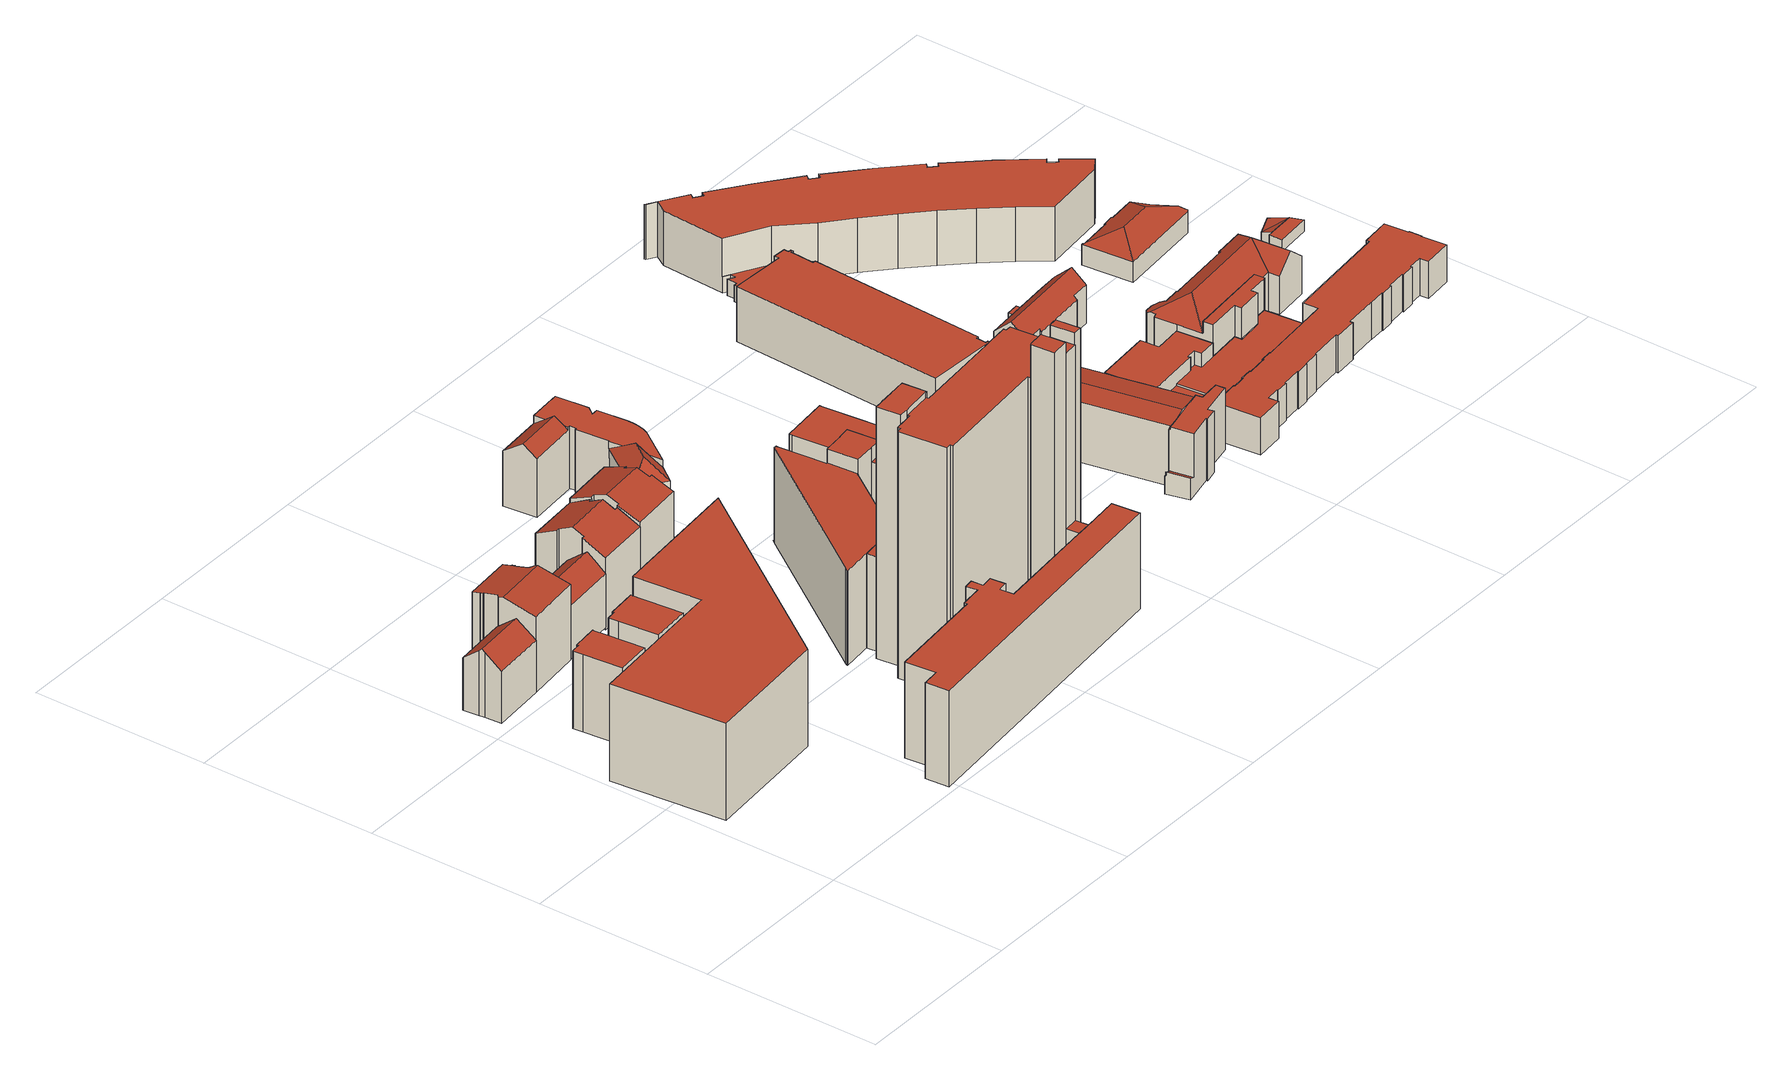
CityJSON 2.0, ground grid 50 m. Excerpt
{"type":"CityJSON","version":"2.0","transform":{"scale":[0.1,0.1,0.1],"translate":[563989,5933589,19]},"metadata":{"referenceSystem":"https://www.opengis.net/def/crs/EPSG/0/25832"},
"CityObjects":{
"building1":{"type":"Building","attributes":{"Gemeindeschluessel":"02000000","Geometrietyp2DReferenz":"3000","function":"31001_1010","roofType":"1000","measuredHeight":22.33,"storeysAboveGround":7},"geometry":[{"type":"MultiSurface","lod":"2","boundaries":[[[0,1,2,3,4,5,6,7,8]],[[9,10,11,12,13,14,15,16,17]],[[9,8,7,10]],[[10,7,6,11]],[[11,6,5,12]],[[12,5,4,13]],[[13,4,3,14]],[[14,3,2,15]],[[15,2,1,16]],[[16,1,0,17]],[[17,0,8,9]]],"semantics":{"surfaces":[{"type":"RoofSurface"},{"type":"GroundSurface"},{"type":"WallSurface"}],"values":[0,1,2,2,2,2,2,2,2,2,2]}}]},
"building2":{"type":"Building","attributes":{"Gemeindeschluessel":"02000000","Geometrietyp2DReferenz":"3000","function":"31001_1010","roofType":"3100","measuredHeight":19.37,"storeysAboveGround":5},"geometry":[{"type":"MultiSurface","lod":"2","boundaries":[[[18,19,20,21,22,23,24]],[[25,22,21,26,27]],[[28,24,23,29]],[[30,20,19,31]],[[31,19,18,32]],[[33,27,26,34]],[[35,25,27,33]],[[34,26,21,20,30]],[[29,23,22,25,35]],[[32,18,24,28]],[[32,28,29,35,33,34,30,31]]],"semantics":{"surfaces":[{"type":"RoofSurface"},{"type":"WallSurface"},{"type":"GroundSurface"}],"values":[0,0,1,1,1,1,1,1,1,1,2]}}]},
"building3":{"type":"Building","attributes":{"Gemeindeschluessel":"02000000","Geometrietyp2DReferenz":"3000","function":"31001_1010","roofType":"1000","measuredHeight":16.28,"storeysAboveGround":5},"geometry":[{"type":"MultiSurface","lod":"2","boundaries":[[[36,37,38,39,40,41]],[[13,42,43,44,15,14]],[[13,41,40,42]],[[42,40,39,43]],[[43,39,38,44]],[[44,38,37,15]],[[15,37,36,14]],[[14,36,41,13]]],"semantics":{"surfaces":[{"type":"RoofSurface"},{"type":"GroundSurface"},{"type":"WallSurface"}],"values":[0,1,2,2,2,2,2,2]}}]},
"building4":{"type":"Building","attributes":{"Gemeindeschluessel":"02000000","Geometrietyp2DReferenz":"3000","function":"31001_2010","roofType":"1000","measuredHeight":27.93,"storeysAboveGround":8},"geometry":[{"type":"MultiSurface","lod":"2","boundaries":[[[45,46,47,48]],[[48,47,49,50]],[[51,52,46,45]],[[53,54,49,47,46,52]],[[55,56,51,45,48,50]],[[55,50,49,54]],[[51,56,53,52]],[[56,55,54,53]]],"semantics":{"surfaces":[{"type":"WallSurface"},{"type":"RoofSurface"},{"type":"GroundSurface"}],"values":[0,0,0,1,2,0,0,0]}}]},
"building5":{"type":"Building","attributes":{"Gemeindeschluessel":"02000000","Geometrietyp2DReferenz":"3000","function":"31001_1010","roofType":"1000","measuredHeight":22.32,"storeysAboveGround":7},"geometry":[{"type":"MultiSurface","lod":"2","boundaries":[[[57,58,59,60,61,62,63,64]],[[65,66,67,68,69,70,71,72]],[[65,64,63,66]],[[66,63,62,67]],[[67,62,61,68]],[[68,61,60,69]],[[69,60,59,70]],[[70,59,58,71]],[[71,58,57,72]],[[72,57,64,65]]],"semantics":{"surfaces":[{"type":"RoofSurface"},{"type":"GroundSurface"},{"type":"WallSurface"}],"values":[0,1,2,2,2,2,2,2,2,2]}}]},
"building6":{"type":"Building","attributes":{"Gemeindeschluessel":"02000000","Geometrietyp2DReferenz":"3000","function":"31001_1010","roofType":"3100","measuredHeight":23.84,"storeysAboveGround":5},"geometry":[{"type":"MultiSurface","lod":"2","boundaries":[[[73,74,75,76]],[[77,78,79,80]],[[80,79,81,82]],[[82,81,83,84]],[[84,83,85,86]],[[86,85,87,88]],[[89,90,91,92]],[[92,91,93,94]],[[94,93,95,96]],[[96,95,97,98]],[[98,97,99,100]],[[100,99,101,102]],[[103,74,73,104]],[[77,80,82,84,86,88,105,89,92,94,96,98,100,102,103,104]],[[77,104,73,76,78]],[[103,102,101,75,74]],[[90,89,105,106]],[[106,105,88,87]],[[106,87,85,83,81,79,78,76,75,101,99,97,95,93,91,90]]],"semantics":{"surfaces":[{"type":"RoofSurface"},{"type":"WallSurface"},{"type":"GroundSurface"}],"values":[0,1,1,1,1,1,1,1,1,1,1,1,1,2,1,1,1,1,0]}}]},
"building7":{"type":"Building","attributes":{"Gemeindeschluessel":"02000000","Geometrietyp2DReferenz":"3000","function":"31001_1010","roofType":"3100","measuredHeight":19.88,"storeysAboveGround":5},"geometry":[{"type":"MultiSurface","lod":"2","boundaries":[[[107,108,109,110,111]],[[112,113,111,110]],[[114,108,107,115]],[[116,109,108,114]],[[117,113,112,118]],[[115,107,111,113,117]],[[118,112,110,109,116]],[[118,116,114,115,117]]],"semantics":{"surfaces":[{"type":"RoofSurface"},{"type":"WallSurface"},{"type":"GroundSurface"}],"values":[0,0,1,1,1,1,1,2]}}]},
"building8":{"type":"Building","attributes":{"Gemeindeschluessel":"02000000","Geometrietyp2DReferenz":"3000","function":"31001_2010","roofType":"1000","measuredHeight":27.62,"storeysAboveGround":8},"geometry":[{"type":"MultiSurface","lod":"2","boundaries":[[[119,120,121,122]],[[123,124,120,119]],[[125,126,127,128]],[[128,127,129,130]],[[131,132,133,134]],[[135,136,137,138]],[[138,137,139,140]],[[140,139,141,142]],[[142,141,143,144]],[[145,146,147,148]],[[144,143,124,123]],[[149,125,128,130,150,145,148,151,131,134,152,153,135,138,140,142,144,123,119,122]],[[154,155,133,132,156,147,146,157,129,127,126,158,121,120,124,143,141,139,137,136]],[[158,126,125,149]],[[155,154,153,152]],[[154,136,135,153]],[[133,155,152,134]],[[156,132,131,151]],[[147,156,151,148]],[[157,146,145,150]],[[129,157,150,130]],[[121,158,149,122]]],"semantics":{"surfaces":[{"type":"WallSurface"},{"type":"GroundSurface"},{"type":"RoofSurface"}],"values":[0,0,0,0,0,0,0,0,0,0,0,1,2,0,0,0,0,0,0,0,0,0]}}]},
"building9":{"type":"Building","attributes":{"Gemeindeschluessel":"02000000","Geometrietyp2DReferenz":"3000","function":"31001_1010","roofType":"3100","measuredHeight":25.65,"storeysAboveGround":5},"geometry":[{"type":"MultiSurface","lod":"2","boundaries":[[[159,160,161,162,163,164,165,166]],[[167,168,169,170,162,161,171,172]],[[173,166,165,174]],[[174,165,164,175]],[[175,164,163,176]],[[177,160,159,178]],[[178,159,166,173]],[[179,172,171,180]],[[181,170,169,182]],[[182,169,168,183]],[[183,168,167,184]],[[184,167,172,179]],[[180,171,161,160,177]],[[176,163,162,170,181]],[[176,181,182,183,184,179,180,177,178,173,174,175]]],"semantics":{"surfaces":[{"type":"RoofSurface"},{"type":"WallSurface"},{"type":"GroundSurface"}],"values":[0,0,1,1,1,1,1,1,1,1,1,1,1,1,2]}}]},
"building10":{"type":"Building","attributes":{"Gemeindeschluessel":"02000000","Geometrietyp2DReferenz":"3000","function":"31001_2010","roofType":"1000","measuredHeight":72.28,"storeysAboveGround":22},"geometry":[{"type":"MultiSurface","lod":"2","boundaries":[[[185,186,187,188]],[[189,190,191,192]],[[193,188,187,194]],[[185,195,196,186]],[[197,198,199,200]],[[200,199,201,202]],[[203,201,199,198,196,195,204,191,190]],[[205,189,192,206,193,194,207,197,200,202]],[[205,202,201,203]],[[197,207,196,198]],[[193,206,204,195,185,188]],[[207,194,187,186,196]],[[189,205,203,190]],[[206,192,191,204]]],"semantics":{"surfaces":[{"type":"RoofSurface"},{"type":"WallSurface"},{"type":"GroundSurface"}],"values":[0,1,1,1,1,1,0,2,1,1,1,1,1,1]}}]},
"building11":{"type":"Building","attributes":{"Gemeindeschluessel":"02000000","Geometrietyp2DReferenz":"3000","function":"31001_1010","roofType":"3100","measuredHeight":25.9,"storeysAboveGround":5},"geometry":[{"type":"MultiSurface","lod":"2","boundaries":[[[208,209,210,211,212,213,214,215]],[[216,217,218,219,220,221,211,210,222,223]],[[174,215,214,224]],[[224,214,213,225]],[[225,213,212,226]],[[227,209,208,175]],[[175,208,215,174]],[[182,223,222,228]],[[229,221,220,230]],[[230,220,219,231]],[[231,219,218,232]],[[232,218,217,233]],[[233,217,216,183]],[[183,216,223,182]],[[228,222,210,209,227]],[[226,212,211,221,229]],[[226,229,230,231,232,233,183,182,228,227,175,174,224,225]]],"semantics":{"surfaces":[{"type":"RoofSurface"},{"type":"WallSurface"},{"type":"GroundSurface"}],"values":[0,0,1,1,1,1,1,1,1,1,1,1,1,1,1,1,2]}}]},
"building12":{"type":"Building","attributes":{"Gemeindeschluessel":"02000000","Geometrietyp2DReferenz":"3000","function":"31001_2010","roofType":"1000","measuredHeight":70.95,"storeysAboveGround":20},"geometry":[{"type":"MultiSurface","lod":"2","boundaries":[[[234,235,236,237,238,239,240,241,242,243,244,245,246,247,248,249,250,251,252,253,254,255,256,257,258]],[[259,260,261,262,263,264,265,266,267,268,269,270,271,272,273,274,275,276,277,278,279,280,281,282,283]],[[279,254,253,280]],[[280,253,252,281]],[[281,252,251,282]],[[282,251,250,283]],[[259,249,248,260]],[[260,248,247,261]],[[261,247,246,262]],[[262,246,245,263]],[[263,245,244,264]],[[264,244,243,265]],[[265,243,242,266]],[[266,242,241,267]],[[267,241,240,268]],[[268,240,239,269]],[[269,239,238,270]],[[270,238,237,271]],[[271,237,236,272]],[[272,236,235,273]],[[273,235,234,274]],[[275,258,257,276]],[[276,257,256,277]],[[277,256,255,278]],[[278,255,254,279]],[[275,274,234,258]],[[259,283,250,249]]],"semantics":{"surfaces":[{"type":"RoofSurface"},{"type":"GroundSurface"},{"type":"WallSurface"}],"values":[0,1,2,2,2,2,2,2,2,2,2,2,2,2,2,2,2,2,2,2,2,2,2,2,2,2,2]}}]},
"building13":{"type":"Building","attributes":{"Gemeindeschluessel":"02000000","Geometrietyp2DReferenz":"3000","function":"31001_2460","roofType":"1000","measuredHeight":3.44,"storeysAboveGround":1},"geometry":[{"type":"MultiSurface","lod":"2","boundaries":[[[284,285,286,287,288,289,290,291]],[[292,293,294,295,296,297,298,299]],[[292,291,290,293]],[[293,290,289,294]],[[294,289,288,295]],[[295,288,287,296]],[[296,287,286,297]],[[297,286,285,298]],[[298,285,284,299]],[[299,284,291,292]]],"semantics":{"surfaces":[{"type":"RoofSurface"},{"type":"GroundSurface"},{"type":"WallSurface"}],"values":[0,1,2,2,2,2,2,2,2,2]}}]},
"building14":{"type":"Building","attributes":{"Gemeindeschluessel":"02000000","Geometrietyp2DReferenz":"3000","function":"31001_2010","roofType":"1000","measuredHeight":31.31,"storeysAboveGround":8},"geometry":[{"type":"MultiSurface","lod":"2","boundaries":[[[300,301,302,303]],[[304,305,306]],[[307,308,309,310]],[[311,312,308,307]],[[305,313,314,306]],[[306,314,315,316]],[[303,317,318,300]],[[300,318,319,320]],[[321,322,323,324]],[[324,323,325,326]],[[327,328,329,330]],[[331,332,333,334]],[[335,336,337,338]],[[338,337,332,331]],[[339,340,341,342]],[[343,344,345,346]],[[347,348,325,323,322,349,350,351]],[[352,353,342,341]],[[317,303,310,309]],[[321,324,326,333,332,337,336,345,344,354,352,341,340,329,328,355]],[[356,343,346,335,338,331,334,357,304,306,316,358,311,307,310,303,302,301,300,320,359,360,327,330,339,342,353]],[[361,315,314,313,362,363,319,318,317,309,308,312]],[[315,361,358,316]],[[361,312,311,358]],[[360,359,363,362,351,350]],[[357,334,333,326,325,348]],[[339,330,329,340]],[[335,346,345,336]],[[343,356,354,344]],[[356,353,352,354]],[[321,355,349,322]],[[327,360,350,349,355,328]],[[304,357,348,347]],[[347,351,362,313,305,304]],[[319,363,359,320]]],"semantics":{"surfaces":[{"type":"RoofSurface"},{"type":"WallSurface"},{"type":"GroundSurface"}],"values":[0,0,1,1,1,1,1,1,1,1,1,1,1,1,1,1,0,1,1,0,2,0,1,1,1,1,1,1,1,1,1,1,1,1,1]}}]},
"building15":{"type":"Building","attributes":{"Gemeindeschluessel":"02000000","Geometrietyp2DReferenz":"3000","function":"31001_2010","roofType":"1000","measuredHeight":80.98,"storeysAboveGround":22},"geometry":[{"type":"MultiSurface","lod":"2","boundaries":[[[364,365,366,367,368]],[[369,370,371,372,373,374,375]],[[376,377,378,379]],[[380,381,382,383]],[[384,368,367,273]],[[375,366,365,369]],[[385,364,368,384]],[[378,371,370,379]],[[386,377,376,387]],[[388,382,381,389]],[[372,380,383,373]],[[390,386,387,391,385,384,273,272,388,389]],[[391,387,376,379,370]],[[386,390,372,371,378,377]],[[390,389,381,380,372]],[[388,272,374,373,383,382]],[[385,391,370,369,365,364]],[[272,273,367,366,375,374]]],"semantics":{"surfaces":[{"type":"RoofSurface"},{"type":"WallSurface"},{"type":"GroundSurface"}],"values":[0,0,0,0,1,1,1,1,1,1,1,2,1,1,1,1,1,1]}}]},
"building16":{"type":"Building","attributes":{"Gemeindeschluessel":"02000000","Geometrietyp2DReferenz":"3000","function":"31001_1010","roofType":"1000","measuredHeight":19.99,"storeysAboveGround":5},"geometry":[{"type":"MultiSurface","lod":"2","boundaries":[[[392,393,394,395,396]],[[397,398,399,393,392]],[[400,401,402,403,404]],[[405,400,404,406]],[[405,407,408,401,400]],[[409,410,411]],[[412,406,404,413]],[[414,415,416,417]],[[410,418,419,411]],[[420,421,422,423]],[[423,422,424,425]],[[398,426,399]],[[394,427,395]],[[411,419,428,409]],[[429,430,431,432]],[[432,431,433,434]],[[434,433,435,436]],[[436,435,437,438]],[[407,439,408]],[[402,440,403]],[[441,412,413,442,420,423,425,443,444,414,417,429,432,434,436,438]],[[399,426,424,422,421,445,440,402,408,439,437,435,433,431,430,428,419,418,416,415,427,394]],[[429,417,416,418,410,409,428,430]],[[445,421,420,442]],[[441,438,437,439,407,405]],[[412,441,405,406]],[[408,402,401]],[[442,413,404,403,440,445]],[[443,425,424,426,398,397]],[[444,443,397,392,396]],[[399,394,393]],[[414,444,396,395,427,415]]],"semantics":{"surfaces":[{"type":"RoofSurface"},{"type":"WallSurface"},{"type":"GroundSurface"}],"values":[0,0,0,0,0,0,1,1,1,1,1,1,1,1,1,1,1,1,1,1,2,0,1,1,1,1,1,1,1,1,1,1]}}]},
"building17":{"type":"Building","attributes":{"Gemeindeschluessel":"02000000","Geometrietyp2DReferenz":"3000","function":"31001_3050","roofType":"3100","measuredHeight":18.25,"storeysAboveGround":4},"geometry":[{"type":"MultiSurface","lod":"2","boundaries":[[[446,447,448,449]],[[450,451,452,453,454]],[[455,448,456,457]],[[458,459,460,461]],[[461,460,462,463]],[[464,465,466,467]],[[467,466,459,458]],[[455,449,448]],[[468,469,470,471]],[[471,470,472,473]],[[474,475,476]],[[477,478,479]],[[480,481,482,483]],[[483,482,484,485]],[[485,484,486,487]],[[454,488,489,450]],[[490,453,452,491]],[[492,493,494,495]],[[495,494,496,497]],[[498,499,500,501]],[[480,483,485,487,502,503,504,464,467,458,461,463,468,471,473,505,490,491,506,492,495,497,507,508,498,501]],[[509,510,474,476,511,512,462,460,459,466,465]],[[513,489,488,514,472,470,469,512,511,477,479]],[[509,465,464,504]],[[513,479,478,515,508,507]],[[507,497,496,450,489,513]],[[516,506,491,452,451]],[[493,492,506,516]],[[490,505,514,488,454,453]],[[481,480,501,500]],[[499,498,508,515]],[[472,514,505,473]],[[504,503,457,456,510,509]],[[448,447,517,475,474,510,456]],[[477,511,476]],[[503,502,446,449,455,457]],[[502,487,486,517,447,446]],[[468,463,462,512,469]],[[493,516,451,450,496,494]],[[477,476,475,517,486,484,482,481,500,499,515,478]]],"semantics":{"surfaces":[{"type":"RoofSurface"},{"type":"WallSurface"},{"type":"GroundSurface"}],"values":[0,0,0,1,1,1,1,1,1,1,1,1,1,1,1,1,1,1,1,1,2,0,0,1,1,1,1,1,1,1,1,1,1,1,1,1,1,1,0,0]}}]},
"building18":{"type":"Building","attributes":{"Gemeindeschluessel":"02000000","Geometrietyp2DReferenz":"3000","function":"51009_1610","roofType":"1000","measuredHeight":4.63},"geometry":[{"type":"MultiSurface","lod":"2","boundaries":[[[518,519,520,521]],[[521,520,522,523]],[[524,525,526,527]],[[528,529,526,525,522,520,519,530]],[[531,532,533,518,521,523,524,527]],[[533,532,528,530]],[[532,531,529,528]],[[531,527,526,529]],[[524,523,522,525]],[[518,533,530,519]]],"semantics":{"surfaces":[{"type":"WallSurface"},{"type":"RoofSurface"},{"type":"GroundSurface"}],"values":[0,0,0,1,2,0,0,0,0,0]}}]},
"building19":{"type":"Building","attributes":{"Gemeindeschluessel":"02000000","Geometrietyp2DReferenz":"3000","function":"31001_2010","roofType":"1000","measuredHeight":8.65,"storeysAboveGround":2},"geometry":[{"type":"MultiSurface","lod":"2","boundaries":[[[534,535,536,537]],[[538,539,540,541]],[[542,543,544,545]],[[545,544,546,547]],[[547,546,548,549]],[[549,548,550,551]],[[551,550,552,553]],[[540,539,552,550,548,546,544,543,554,536,535]],[[538,541,534,537,555,542,545,547,549,551,553]],[[534,541,540,535]],[[538,553,552,539]],[[542,555,554,543]],[[555,537,536,554]]],"semantics":{"surfaces":[{"type":"WallSurface"},{"type":"RoofSurface"},{"type":"GroundSurface"}],"values":[0,0,0,0,0,0,0,1,2,0,0,0,0]}}]},
"building20":{"type":"Building","attributes":{"Gemeindeschluessel":"02000000","Geometrietyp2DReferenz":"3000","function":"31001_2080","roofType":"3100","measuredHeight":14.67,"storeysAboveGround":2},"geometry":[{"type":"MultiSurface","lod":"2","boundaries":[[[556,557,558,559,560]],[[561,562,563,564,565,566,558,557]],[[567,560,559,568]],[[569,566,565,570]],[[570,565,564,571]],[[571,564,563,572]],[[572,563,562,573]],[[573,562,561,574]],[[574,561,557,556,575]],[[568,559,558,566,569]],[[575,556,560,567]],[[575,567,568,569,570,571,572,573,574]]],"semantics":{"surfaces":[{"type":"RoofSurface"},{"type":"WallSurface"},{"type":"GroundSurface"}],"values":[0,0,1,1,1,1,1,1,1,1,1,2]}}]},
"building21":{"type":"Building","attributes":{"Gemeindeschluessel":"02000000","Geometrietyp2DReferenz":"3000","function":"31001_2010","roofType":"1000","measuredHeight":4.88,"storeysAboveGround":2},"geometry":[{"type":"MultiSurface","lod":"2","boundaries":[[[545,576,577,578]],[[578,577,579,580]],[[580,579,581,582]],[[582,581,583,584]],[[584,583,585,586]],[[587,588,589,590]],[[590,589,591,592]],[[592,591,593,594]],[[594,593,595,596]],[[596,595,597,598]],[[598,597,599,600]],[[600,599,601,602]],[[602,601,603,604]],[[604,603,605,606]],[[607,608,609,553]],[[553,609,610,551]],[[551,610,611,549]],[[549,611,612,547]],[[606,605,608,607]],[[588,587,586,585]],[[576,545,547,612]],[[547,545,578,580,582,584,586,587,590,592,594,596,598,600,602,604,606,607,553,551,549]],[[576,612,611,610,609,608,605,603,601,599,597,595,593,591,589,588,585,583,581,579,577]]],"semantics":{"surfaces":[{"type":"WallSurface"},{"type":"GroundSurface"},{"type":"RoofSurface"}],"values":[0,0,0,0,0,0,0,0,0,0,0,0,0,0,0,0,0,0,0,0,0,1,2]}}]},
"building22":{"type":"Building","attributes":{"Gemeindeschluessel":"02000000","Geometrietyp2DReferenz":"3000","function":"31001_2140","roofType":"1000","measuredHeight":2.53,"storeysAboveGround":1},"geometry":[{"type":"MultiSurface","lod":"2","boundaries":[[[613,614,615,616,617,618,619,620]],[[621,622,623,624,625,626,567,627]],[[621,620,619,622]],[[622,619,618,623]],[[623,618,617,624]],[[624,617,616,625]],[[625,616,615,626]],[[626,615,614,567]],[[567,614,613,627]],[[627,613,620,621]]],"semantics":{"surfaces":[{"type":"RoofSurface"},{"type":"GroundSurface"},{"type":"WallSurface"}],"values":[0,1,2,2,2,2,2,2,2,2]}}]},
"building23":{"type":"Building","attributes":{"Gemeindeschluessel":"02000000","Geometrietyp2DReferenz":"3000","function":"31001_1020","roofType":"1000","measuredHeight":15.72,"storeysAboveGround":5},"geometry":[{"type":"MultiSurface","lod":"2","boundaries":[[[628,629,630,631]],[[631,630,632,633]],[[633,632,634,635]],[[635,634,636,637]],[[638,639,640,641]],[[641,640,642,643]],[[643,642,644,645]],[[645,644,646,647]],[[647,646,648,649]],[[649,648,650,651]],[[651,650,652,653]],[[653,652,654,655]],[[656,657,658,659]],[[659,658,660,661]],[[661,660,662,663]],[[663,662,664,665]],[[665,664,666,667]],[[667,666,668,669]],[[670,671,672,673]],[[673,672,657,656]],[[674,675,676,677]],[[678,679,680,681]],[[682,683,684,685]],[[685,684,686,687]],[[687,686,688,689]],[[689,688,690,691]],[[691,690,692,693]],[[693,692,694,695]],[[695,694,696,697]],[[697,696,698,699]],[[699,698,700,701]],[[702,703,704,705]],[[706,707,708,709]],[[709,708,710,711]],[[711,710,712,713]],[[713,712,714,715]],[[715,714,716,717]],[[717,716,718,719]],[[719,718,720,721]],[[721,720,722,723]],[[723,722,724,725]],[[725,724,726,727]],[[727,726,728,729]],[[730,731,732,733]],[[733,732,734,735]],[[735,734,736,737]],[[737,736,738,739]],[[740,741,742,743]],[[636,634,632,630,629,654,652,650,648,646,644,642,640,639,744,745]],[[746,678,681,747,748,643,645,647,649,651,653,655,628,631,633,635,637,749,750,638,641,751,670,673,656,659,661,663,665,667,669,674,677,740,743,682,685,687,689,691,693,695,697,699,701,730,733,735,737,739,706,709,711,713,715,717,719,721,723,725,727,729]],[[704,703,752,728,726,724,722,720,718,716,714,712,710,708,707,738,736,734,732,731,700,698,696,694,692,690,688,686,684,683,742,741,676,675,753]],[[753,675,674,669,668,754]],[[742,683,682,743]],[[700,731,730,701]],[[728,752,746,729]],[[738,707,706,739]],[[678,746,752,703,702,679]],[[676,741,740,677]],[[705,704,753,754]],[[681,680,671,670]],[[628,655,654,629]],[[638,750,744,639]],[[749,637,636,745]],[[750,749,745,744]],[[681,670,751,641,643,748,747]],[[671,680,679,702,705,754,668,666,664,662,660,658,657,672]]],"semantics":{"surfaces":[{"type":"WallSurface"},{"type":"RoofSurface"},{"type":"GroundSurface"}],"values":[0,0,0,0,0,0,0,0,0,0,0,0,0,0,0,0,0,0,0,0,0,0,0,0,0,0,0,0,0,0,0,0,0,0,0,0,0,0,0,0,0,0,0,0,0,0,0,0,1,2,1,0,0,0,0,0,0,0,0,0,0,0,0,0,1,1]}}]},
"building24":{"type":"Building","attributes":{"name":"Gesundheitszentrale","Gemeindeschluessel":"02000000","Geometrietyp2DReferenz":"3000","function":"31001_3050","roofType":"1000","measuredHeight":10.76,"storeysAboveGround":2},"geometry":[{"type":"MultiSurface","lod":"2","boundaries":[[[755,756,757,758]],[[758,757,759,760]],[[760,759,761,762]],[[762,761,763,764]],[[764,763,765,766]],[[766,765,767,768]],[[768,767,769,770]],[[770,769,771,772]],[[772,771,773,774]],[[774,773,775,776]],[[777,778,779,780]],[[780,779,781,782]],[[782,781,783,784]],[[784,783,785,786]],[[786,785,787,788]],[[788,787,789,790]],[[790,789,791,792]],[[792,791,793,794]],[[794,793,795,796]],[[796,795,797,798]],[[798,797,799,800]],[[800,799,801,802]],[[802,801,803,804]],[[805,806,807,808]],[[808,807,809,810]],[[811,812,813,814]],[[814,813,815,816]],[[816,815,817,818]],[[818,817,819,820]],[[820,819,821,822]],[[822,821,823,824]],[[824,823,825,826]],[[826,825,827,828]],[[828,827,829,830]],[[831,832,833,834]],[[834,833,835,836]],[[836,835,837,838]],[[839,840,841,842]],[[843,844,845,846]],[[846,845,847,848]],[[849,811,814,816,818,820,822,824,826,828,830,777,780,782,784,786,788,790,792,794,796,798,800,802,804,850,843,846,848,755,758,760,762,764,766,768,770,772,774,776,851,805,808,810,852,831,834,836,838,839,842]],[[853,803,801,799,797,795,793,791,789,787,785,783,781,779,778,829,827,825,823,821,819,817,815,813,812,854,841,840,837,835,833,832,855,809,807,806,856,775,773,771,769,767,765,763,761,759,757,756,847,845,844]],[[853,844,843,850]],[[841,854,849,842]],[[837,840,839,838]],[[855,832,831,852]],[[854,812,811,849]],[[856,806,805,851]],[[809,855,852,810]],[[829,778,777,830]],[[775,856,851,776]],[[803,853,850,804]],[[847,756,755,848]]],"semantics":{"surfaces":[{"type":"WallSurface"},{"type":"GroundSurface"},{"type":"RoofSurface"}],"values":[0,0,0,0,0,0,0,0,0,0,0,0,0,0,0,0,0,0,0,0,0,0,0,0,0,0,0,0,0,0,0,0,0,0,0,0,0,0,0,0,1,2,0,0,0,0,0,0,0,0,0,0,0]}}]},
"building25":{"type":"Building","attributes":{"Gemeindeschluessel":"02000000","Geometrietyp2DReferenz":"3000","function":"31001_3050","roofType":"3100","measuredHeight":15.44,"storeysAboveGround":2},"geometry":[{"type":"MultiSurface","lod":"2","boundaries":[[[857,858,859,860,861,862]],[[863,864,865,866,867,868,869,870,871]],[[872,862,861,873]],[[874,857,862,872]],[[875,876,877,878]],[[878,877,879,880]],[[880,879,881,882]],[[858,871,870,883]],[[884,869,868,885]],[[885,868,867,886]],[[886,867,866,887]],[[887,866,865,888]],[[888,865,864,889]],[[889,864,863,890]],[[891,892,893,894]],[[895,896,897,898]],[[898,897,899,900]],[[901,902,903,884,885,886,887,888,889,890,874,872,873,895,898,900,875,878,880,882,891,894,904,905]],[[860,859,906,907,893,892,881,879,877,876,899,897,896]],[[908,906,859,858,883]],[[860,896,895,873,861]],[[874,890,863,871,858,857]],[[908,883,903,902]],[[909,905,904,910]],[[901,905,909,911,912]],[[908,902,901,912]],[[904,894,893,907,910]],[[884,903,883,870,869]],[[881,892,891,882]],[[899,876,875,900]],[[911,909,910,907,906]],[[911,906,908,912]]],"semantics":{"surfaces":[{"type":"RoofSurface"},{"type":"WallSurface"},{"type":"GroundSurface"}],"values":[0,0,1,1,1,1,1,1,1,1,1,1,1,1,1,1,1,2,0,0,1,1,1,1,1,1,1,1,1,1,0,0]}}]},
"building26":{"type":"Building","attributes":{"Gemeindeschluessel":"02000000","Geometrietyp2DReferenz":"3000","function":"31001_2010","roofType":"3200","measuredHeight":9.3,"storeysAboveGround":2},"geometry":[{"type":"MultiSurface","lod":"2","boundaries":[[[913,914,915,916,917,918]],[[914,919,920,921,922,923,924,915]],[[925,926,927,919,914,913]],[[927,928,929,920,919]],[[930,924,923,931]],[[931,923,922,932]],[[932,922,921,933]],[[934,926,925,935]],[[935,925,913,936]],[[937,929,928,938]],[[939,940,941,942]],[[939,942,943,930,931,932,933,937,938,934,935,936]],[[917,916,943,942,941]],[[940,939,936,913,918]],[[934,938,928,927,926]],[[937,933,921,920,929]],[[930,943,916,915,924]],[[940,918,917,941]]],"semantics":{"surfaces":[{"type":"RoofSurface"},{"type":"WallSurface"},{"type":"GroundSurface"}],"values":[0,0,0,0,1,1,1,1,1,1,1,2,1,1,1,1,1,0]}}]},
"building27":{"type":"Building","attributes":{"Gemeindeschluessel":"02000000","Geometrietyp2DReferenz":"3000","function":"31001_2140","roofType":"1000","measuredHeight":3.31,"storeysAboveGround":1},"geometry":[{"type":"MultiSurface","lod":"2","boundaries":[[[944,945,946,947,948]],[[949,950,951,952,953]],[[949,948,947,950]],[[950,947,946,951]],[[951,946,945,952]],[[952,945,944,953]],[[953,944,948,949]]],"semantics":{"surfaces":[{"type":"RoofSurface"},{"type":"GroundSurface"},{"type":"WallSurface"}],"values":[0,1,2,2,2,2,2]}}]},
"building28":{"type":"Building","attributes":{"Gemeindeschluessel":"02000000","Geometrietyp2DReferenz":"3000","function":"31001_2460","roofType":"2100","measuredHeight":3.39,"storeysAboveGround":1},"geometry":[{"type":"MultiSurface","lod":"2","boundaries":[[[954,955,956,957]],[[955,958,959,956]],[[950,954,957,960]],[[961,959,958,951]],[[951,958,955,954,950]],[[960,957,956,959,961]],[[960,961,951,950]]],"semantics":{"surfaces":[{"type":"RoofSurface"},{"type":"WallSurface"},{"type":"GroundSurface"}],"values":[0,0,1,1,1,1,2]}}]}
},
"vertices":[
[132,843,243],[142,733,243],[242,742,243],[231,852,243],[228,882,243],[228,887,243],[155,880,243],[156,875,243],[129,872,243],[129,872,20],[156,875,20],[155,880,20],[228,887,20],[228,882,20],[231,852,20],[242,742,20],[142,733,20],[132,843,20],
[40,1134,164],[40,1131,167],[44,1088,201],[45,1079,209],[199,1093,209],[195,1142,170],[194,1148,165],[204,1038,165],[46,1071,203],[50,1024,165],[194,1148,15],[195,1142,15],[44,1088,15],[40,1131,15],[40,1134,15],[50,1024,15],[46,1071,15],[204,1038,15],
[231,852,183],[242,742,183],[304,748,183],[293,858,183],[290,887,183],[228,882,183],[290,887,20],[293,858,20],[304,748,20],
[403,378,20],[403,378,299],[33,344,299],[33,344,20],[1,667,299],[1,667,20],[791,935,20],[791,935,299],[402,898,299],[420,707,299],[420,707,20],[402,898,20],
[293,858,244],[304,748,244],[415,758,244],[402,898,244],[401,903,244],[317,895,244],[317,890,244],[290,887,244],[290,887,21],[317,890,21],[317,895,21],[401,903,21],[402,898,21],[415,758,21],[304,748,21],[293,858,21],
[204,1038,233],[364,1054,233],[355,1146,255],[196,1130,255],[195,1142,16],[195,1142,252],[204,1152,250],[204,1152,16],[200,1191,241],[200,1191,16],[198,1191,241],[198,1191,16],[197,1199,239],[197,1199,16],[200,1199,239],[200,1199,16],[335,1236,16],[335,1236,233],[338,1210,239],[338,1210,16],[339,1210,239],[339,1210,16],[340,1202,241],[340,1202,16],[337,1202,241],[337,1202,16],[341,1162,251],[341,1162,16],[355,1153,253],[355,1153,16],[364,1054,16],[204,1038,16],[198,1224,16],[198,1224,233],
[514,1177,172],[354,1162,172],[355,1153,179],[359,1108,217],[519,1122,217],[364,1054,171],[523,1069,172],[354,1162,18],[514,1177,18],[355,1153,18],[523,1069,18],[364,1054,18],
[456,68,24],[456,68,300],[462,68,300],[462,68,24],[463,1,24],[463,1,300],[498,160,24],[498,160,300],[785,189,300],[785,189,24],[784,197,300],[784,197,24],[905,210,24],[905,210,300],[909,167,300],[909,167,24],[1188,156,24],[1188,156,300],[1230,160,300],[1230,160,24],[1334,171,300],[1334,171,24],[1341,100,300],[1341,100,24],[1342,91,300],[1342,91,24],[843,237,24],[843,237,300],[868,240,300],[868,240,24],[507,73,24],[847,204,24],[871,206,24],[881,165,24],[885,125,24],[885,125,300],[881,165,300],[871,206,300],[847,204,300],[507,73,300],
[511,1205,248],[519,1206,248],[523,1168,267],[659,1181,267],[656,1217,249],[666,1218,249],[660,1279,217],[506,1266,217],[523,1069,217],[678,1083,217],[672,1147,250],[662,1146,250],[526,1136,251],[517,1135,251],[506,1266,11],[660,1279,11],[666,1218,11],[656,1217,11],[519,1206,11],[511,1205,11],[517,1135,11],[526,1136,11],[662,1146,11],[672,1147,11],[678,1083,11],[523,1069,11],
[819,469,298],[861,473,298],[857,516,298],[815,511,298],[800,398,27],[800,398,750],[793,466,750],[793,466,27],[815,511,27],[857,516,27],[819,469,750],[861,473,750],[911,478,27],[911,478,750],[918,410,750],[918,410,27],[914,409,750],[914,409,27],[827,400,750],[819,468,750],[827,400,27],[819,468,27],[861,473,27],
[666,1218,255],[675,1219,255],[678,1182,270],[814,1195,270],[811,1231,255],[820,1231,255],[815,1293,230],[660,1279,229],[678,1083,230],[832,1098,230],[831,1107,233],[827,1151,252],[827,1160,255],[818,1159,255],[681,1148,256],[672,1147,256],[815,1293,11],[820,1231,11],[811,1231,11],[675,1219,11],[681,1148,11],[818,1159,11],[827,1160,11],[827,1151,11],[831,1107,11],[832,1098,11],
[1130,267,735],[1131,258,735],[1217,267,735],[1217,275,735],[1273,281,735],[1272,290,735],[1288,291,735],[1274,428,735],[1258,428,735],[1258,435,735],[1201,430,735],[1177,427,735],[915,401,735],[914,409,735],[827,400,735],[828,392,735],[772,386,735],[771,386,735],[772,378,735],[771,377,735],[757,376,735],[757,373,735],[771,239,735],[786,240,735],[787,232,735],[828,392,26],[827,400,26],[914,409,26],[915,401,26],[1177,427,26],[1201,430,26],[1258,435,26],[1258,428,26],[1274,428,26],[1288,291,26],[1272,290,26],[1273,281,26],[1217,275,26],[1217,267,26],[1131,258,26],[1130,267,26],[787,232,26],[786,240,26],[771,239,26],[757,373,26],[757,376,26],[771,377,26],[772,378,26],[771,386,26],[772,386,26],
[831,1107,55],[851,1111,57],[878,1130,58],[917,1185,58],[864,1222,50],[857,1211,50],[865,1205,51],[827,1151,51],[827,1151,24],[865,1205,24],[857,1211,24],[864,1222,24],[917,1185,24],[878,1130,24],[851,1111,24],[831,1107,24],
[1051,958,27],[1050,963,27],[1047,963,27],[1043,957,27],[1074,730,27],[1074,733,27],[1071,729,27],[728,506,27],[728,506,299],[732,512,299],[732,512,27],[728,503,27],[728,503,299],[1074,733,299],[1071,729,299],[1070,729,299],[1070,729,27],[1043,957,299],[1051,958,299],[1051,951,299],[1051,951,27],[1161,828,299],[1161,828,340],[1170,739,340],[1170,739,299],[1134,735,340],[1134,735,299],[1112,957,27],[1112,957,299],[1111,964,299],[1111,964,27],[1136,500,27],[1136,500,299],[1158,502,299],[1158,502,27],[1173,461,27],[1173,461,299],[1140,457,299],[1140,457,27],[1251,978,27],[1251,978,299],[1252,972,299],[1252,972,27],[1201,430,27],[1201,430,299],[1177,427,299],[1177,427,27],[1074,730,340],[1134,736,340],[1125,824,340],[1125,823,340],[1066,817,340],[1303,474,299],[1303,474,27],[1198,463,299],[1125,824,299],[1198,463,27],[1134,736,27],[928,523,27],[1065,817,27],[1125,823,27],[928,523,299],[1066,817,299],[1065,817,299],
[1133,189,834],[1183,194,834],[1176,263,834],[1131,258,834],[1127,257,834],[1183,194,802],[1184,194,802],[1226,198,802],[1226,199,802],[1219,267,802],[1217,267,802],[1176,263,802],[1188,156,298],[1230,160,298],[1226,198,298],[1184,194,298],[1226,199,836],[1251,201,836],[1244,270,836],[1219,267,836],[1127,257,26],[1133,189,26],[1230,160,26],[1188,156,26],[1244,270,26],[1251,201,26],[1226,199,26],[1184,194,26],
[794,1518,217],[934,1531,217],[932,1556,198],[929,1588,175],[789,1575,176],[798,1479,188],[938,1492,189],[937,1505,198],[919,1253,219],[955,1304,219],[952,1340,198],[948,1379,177],[847,1234,177],[926,1179,177],[864,1222,177],[962,1229,177],[958,1268,198],[1036,1481,119],[1034,1503,119],[1018,1480,119],[864,1222,19],[847,1234,19],[1011,1595,19],[1011,1595,198],[1025,1596,198],[1025,1596,19],[1034,1503,198],[1018,1480,198],[940,1473,19],[940,1473,198],[946,1474,198],[946,1474,19],[944,1493,198],[944,1493,19],[938,1492,198],[929,1588,198],[1036,1481,198],[1045,1392,19],[1045,1392,198],[1045,1376,198],[1045,1376,19],[1043,1361,198],[1043,1361,19],[1039,1345,198],[1039,1345,19],[1033,1331,198],[1033,1331,19],[962,1229,198],[948,1379,198],[926,1179,19],[949,1379,19],[798,1479,19],[789,1575,19],[949,1379,198],
[1808,290,67],[1828,295,57],[1816,358,57],[1793,353,68],[1935,527,59],[1996,631,104],[1961,624,104],[1962,616,100],[1918,608,100],[1793,353,57],[1815,361,57],[1792,356,57],[1737,755,5],[1737,755,176],[1757,759,179],[1757,759,5],[1743,825,179],[1743,825,5],[1748,752,5],[1748,752,178],[1738,750,176],[1738,750,5],[1835,843,5],[1835,843,181],[1839,824,181],[1839,824,5],[1872,831,176],[1872,831,5],[1816,358,176],[1816,358,183],[1857,367,183],[1921,382,183],[1962,391,183],[1962,391,176],[1931,332,5],[1931,332,183],[1935,316,183],[1935,316,5],[1898,307,183],[1898,307,5],[1897,311,183],[1897,311,5],[1918,608,176],[1935,527,176],[1962,616,5],[1961,624,5],[2006,546,5],[2006,546,64],[2011,546,64],[2011,546,5],[2012,534,59],[2012,534,5],[2026,379,5],[2026,379,183],[2028,353,183],[2028,353,5],[1808,290,5],[1792,356,5],[1826,364,5],[1918,607,5],[1998,631,5],[1934,527,5],[1966,373,5],[1826,364,178],[1815,361,176],[1889,375,187],[1796,836,187],[1934,527,176],[1918,607,176],[1966,373,183],[1998,631,104],[1828,295,183],
[2012,534,22],[2012,534,69],[2011,546,69],[2011,546,22],[2102,555,69],[2102,555,22],[2119,386,22],[2119,386,69],[2109,385,69],[2109,385,22],[1966,373,69],[2109,388,69],[1934,527,69],[2109,388,22],[1966,373,22],[1934,527,22],
[1993,685,27],[1993,685,113],[2153,699,113],[2153,699,27],[2011,546,27],[2011,546,113],[2006,546,113],[2006,546,27],[2237,654,27],[2237,654,113],[2247,553,113],[2247,553,27],[2195,548,113],[2195,548,27],[2193,568,113],[2193,568,27],[2166,566,113],[2166,566,27],[2167,560,113],[2167,560,27],[2158,646,113],[2158,646,27],
[1961,992,124],[1965,943,168],[2238,967,168],[2234,1015,124],[2178,1011,124],[1969,900,129],[2028,905,129],[2028,899,124],[2187,913,124],[2186,922,132],[2242,927,132],[2178,1011,21],[2234,1015,21],[2242,927,21],[2186,922,21],[2187,913,21],[2028,899,21],[2028,905,21],[1969,900,21],[1961,992,21],
[2247,553,75],[2345,562,75],[2345,562,27],[2347,542,75],[2347,542,27],[2421,550,75],[2421,550,27],[2419,568,75],[2419,568,27],[2478,574,75],[2478,574,27],[2493,424,27],[2493,424,75],[2274,402,75],[2274,402,27],[2274,404,75],[2274,404,27],[2240,401,75],[2240,401,27],[2241,398,75],[2241,398,27],[2182,392,75],[2182,392,27],[2182,395,75],[2182,395,27],[2147,392,75],[2147,392,27],[2148,389,75],[2148,389,27],[2119,386,75],[2119,386,27],[2102,555,27],[2102,555,75],[2167,560,75],[2166,566,75],[2193,568,75],[2195,548,75],
[2142,1008,46],[2178,1011,46],[2176,1026,46],[2196,1028,46],[2194,1061,46],[2174,1060,46],[2172,1083,46],[2136,1080,46],[2136,1080,21],[2172,1083,21],[2174,1060,21],[2194,1061,21],[2196,1028,21],[2176,1026,21],[2142,1008,21],
[1851,955,24],[1851,955,182],[1845,955,182],[1845,955,24],[1843,927,182],[1843,927,24],[1850,927,182],[1850,927,24],[1850,921,182],[1850,921,24],[1834,1537,24],[1834,1537,182],[1835,1551,182],[1835,1551,24],[1871,1549,182],[1871,1549,24],[1871,1535,182],[1871,1535,24],[1880,1535,182],[1880,1535,24],[1880,1528,182],[1880,1528,24],[1873,1529,182],[1873,1529,24],[1869,1461,182],[1869,1461,24],[1876,1460,182],[1876,1460,24],[1810,1622,24],[1810,1622,71],[1811,1652,71],[1811,1652,24],[1820,1652,71],[1820,1652,24],[1821,1680,71],[1821,1680,24],[1839,1670,71],[1839,1670,24],[1839,1684,71],[1839,1684,24],[1822,1695,71],[1822,1695,24],[1815,1553,24],[1815,1553,71],[1819,1622,71],[1819,1622,24],[1832,1878,24],[1832,1878,181],[1853,1912,181],[1853,1912,24],[1989,1555,24],[1989,1555,71],[2001,1544,71],[2001,1544,24],[1927,1868,24],[1927,1868,181],[1919,1857,181],[1919,1857,24],[1943,1840,181],[1943,1840,24],[1951,1852,181],[1951,1852,24],[2056,1776,181],[2056,1776,24],[2157,1695,181],[2157,1695,24],[2148,1684,181],[2148,1684,24],[2170,1665,181],[2170,1665,24],[2179,1676,181],[2179,1676,24],[2276,1589,181],[2276,1589,24],[2011,1554,71],[2011,1554,181],[1935,1633,181],[1935,1633,71],[2557,1280,24],[2557,1280,181],[2546,1272,181],[2546,1272,24],[2564,1249,181],[2564,1249,24],[2574,1257,181],[2574,1257,24],[2626,1188,181],[2626,1188,24],[2590,1163,181],[2590,1163,24],[2408,1143,181],[2408,1143,24],[2349,1217,181],[2349,1217,24],[2288,1288,181],[2288,1288,24],[2224,1357,181],[2224,1357,24],[2157,1423,181],[2157,1423,24],[2086,1490,181],[2086,1490,24],[2368,1498,24],[2368,1498,181],[2358,1488,181],[2358,1488,24],[2378,1468,181],[2378,1468,24],[2388,1477,181],[2388,1477,24],[2475,1381,181],[2475,1381,24],[1827,1928,24],[1827,1928,181],[1827,1932,181],[1827,1932,24],[1678,1545,182],[1648,930,182],[2012,1554,24],[2002,1543,24],[1871,1550,24],[1648,930,24],[1678,1545,24],[1835,1552,24],[2012,1554,181],[1822,1696,181],[1822,1696,71],
[2109,388,25],[2109,388,132],[2109,385,132],[2109,385,25],[2119,386,132],[2119,386,25],[2148,389,132],[2148,389,25],[2147,392,132],[2147,392,25],[2182,395,132],[2182,395,25],[2182,392,132],[2182,392,25],[2241,398,132],[2241,398,25],[2240,401,132],[2240,401,25],[2274,404,132],[2274,404,25],[2274,402,132],[2274,402,25],[2494,330,25],[2494,330,132],[2495,322,132],[2495,322,25],[2429,316,132],[2429,316,25],[2429,323,132],[2429,323,25],[2334,313,132],[2334,313,25],[2334,311,132],[2334,311,25],[2287,306,132],[2287,306,25],[2287,304,132],[2287,304,25],[2249,300,132],[2249,300,25],[2249,303,132],[2249,303,25],[2192,297,132],[2192,297,25],[2192,294,132],[2192,294,25],[2156,291,132],[2156,291,25],[2156,294,132],[2156,294,25],[2489,467,25],[2489,467,132],[2794,498,132],[2794,498,25],[2793,506,132],[2793,506,25],[2769,355,25],[2769,355,132],[2769,351,132],[2769,351,25],[2730,347,132],[2730,347,25],[2729,351,132],[2729,351,25],[2674,346,132],[2674,346,25],[2675,343,132],[2675,343,25],[2637,339,132],[2637,339,25],[2637,342,132],[2637,342,25],[2590,338,132],[2590,338,25],[2590,339,132],[2590,339,25],[2883,448,25],[2883,448,132],[2886,448,132],[2886,448,25],[2889,412,132],[2889,412,25],[2887,412,132],[2887,412,25],[2894,342,25],[2894,342,132],[2812,334,132],[2812,334,25],[2120,262,25],[2120,262,132],[2038,254,132],[2038,254,25],[2026,379,132],[2026,379,25],[2809,359,25],[2117,290,25],[2493,424,25],[2876,515,25],[2117,290,132],[2809,359,132],[2876,515,132],[2493,424,132],
[2237,654,131],[2244,581,131],[2315,667,176],[2237,732,135],[2238,717,135],[2231,716,131],[2247,553,165],[2345,562,165],[2347,542,165],[2421,550,165],[2419,568,165],[2478,574,165],[2482,575,165],[2479,604,165],[2244,581,165],[2231,716,22],[2238,717,22],[2237,654,22],[2289,744,22],[2289,744,131],[2291,724,143],[2291,724,22],[2335,728,143],[2335,728,22],[2336,724,146],[2336,724,22],[2479,604,131],[2482,575,22],[2478,574,22],[2419,568,22],[2421,550,22],[2347,542,22],[2345,562,22],[2247,553,22],[2530,743,22],[2530,743,145],[2530,748,143],[2530,748,22],[2236,741,22],[2236,741,130],[2250,754,124],[2250,754,22],[2272,756,124],[2272,756,22],[2547,580,22],[2544,611,22],[2479,604,22],[2632,758,22],[2649,590,22],[2587,694,176],[2619,757,143],[2544,611,132],[2649,590,132],[2632,758,132],[2598,585,176],[2547,580,132],
[2446,940,83],[2512,1018,116],[2438,1077,86],[2437,1077,85],[2437,1078,85],[2432,1082,83],[2611,1027,116],[2642,1097,86],[2566,1089,86],[2565,1095,83],[2532,1091,83],[2532,1086,86],[2694,963,83],[2698,967,85],[2687,986,94],[2652,1046,94],[2648,1097,83],[2532,1086,23],[2532,1091,23],[2565,1095,23],[2566,1089,23],[2698,967,23],[2694,963,23],[2446,940,23],[2648,1097,23],[2652,1046,23],[2432,1083,23],[2432,1083,83],[2437,1083,83],[2437,1083,23],[2437,1077,23],
[2766,736,56],[2865,744,56],[2852,779,56],[2774,774,56],[2763,773,56],[2763,773,23],[2774,774,23],[2852,779,23],[2865,744,23],[2766,736,23],
[2774,774,57],[2851,779,57],[2772,803,46],[2772,803,47],[2852,779,57],[2831,829,46],[2772,803,23],[2831,829,23]
]}
